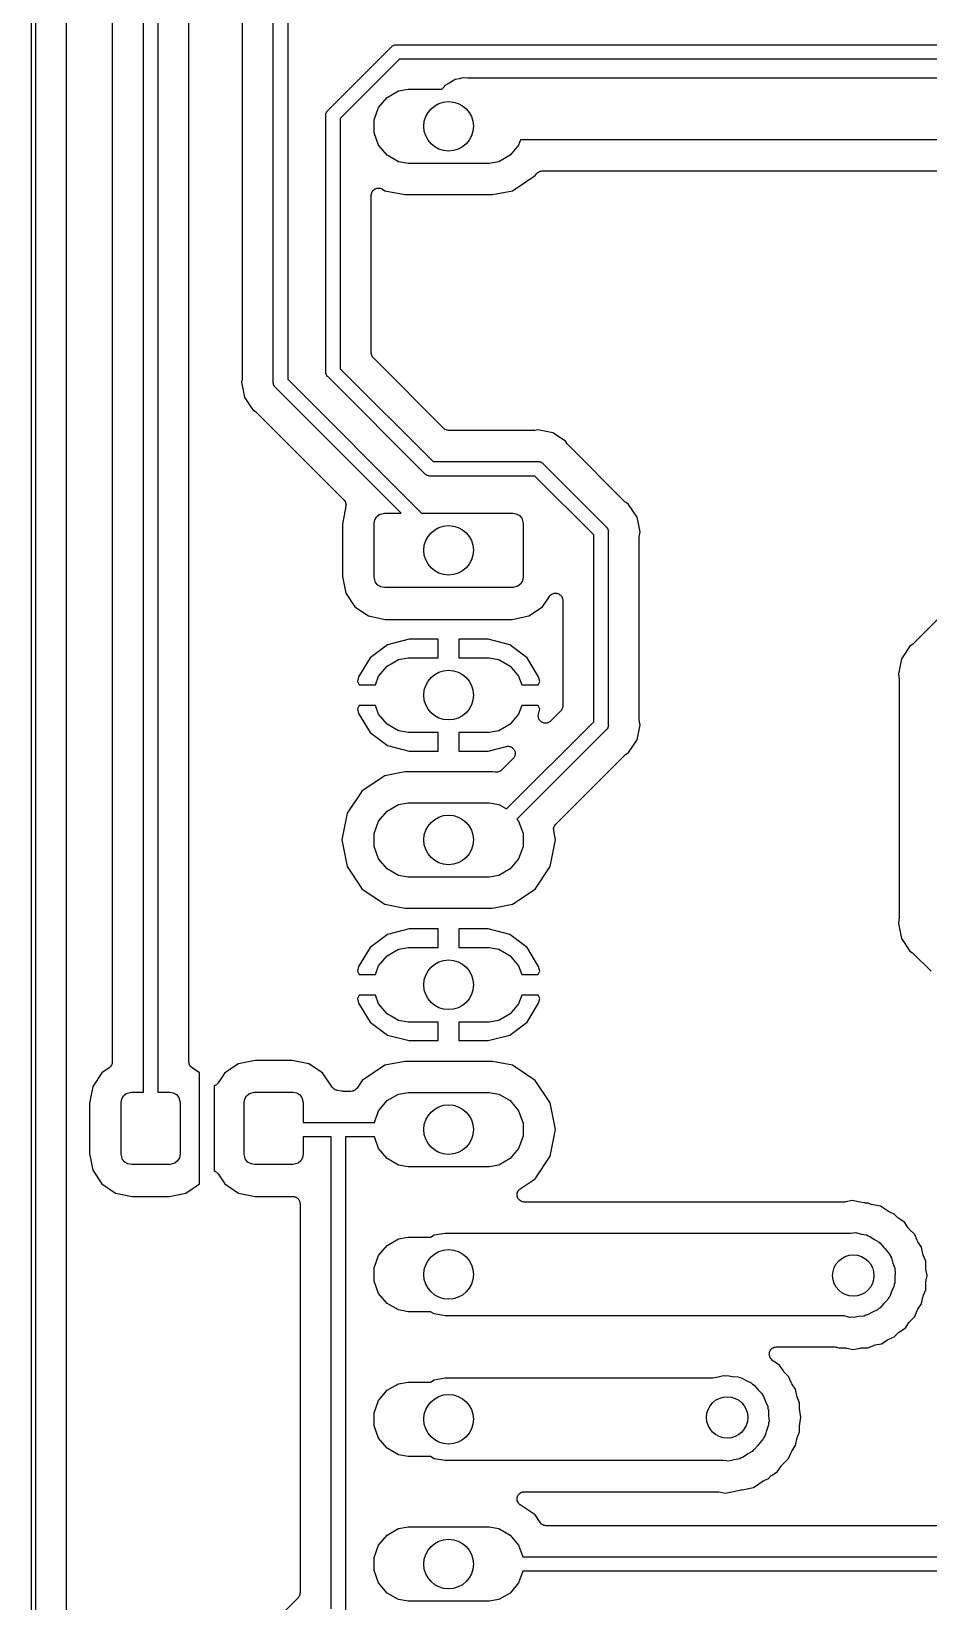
# Model space of a CAD drawing. Extents: x 81 to 161, y -172 to -32.
# Drawn here: x 81.48 to 103.17, y -138.56 to -100.62 of the extents above; entities that cross this region are included whole.
import ezdxf

# ---------------------------------------------------------------- set-up
doc = ezdxf.new("R2010")
doc.units = 0
doc.header["$MEASUREMENT"] = 0
doc.layers.add('BLACK', color=7, linetype='CONTINUOUS')

msp = doc.modelspace()

# ---------------------------------------------------------------- linework, layer by layer
at = {"layer": 'BLACK', "linetype": 'CONTINUOUS'}
for p, q in [((81.484, -170.813), (81.484, -33.2762)), ((81.584, -33.2947), (81.584, -170.794)), ((82.334, -170.411), (82.334, -33.6779)), ((84.1895, -126.252), (84.1895, -93.204)), ((84.5395, -93.204), (84.5395, -126.252)), ((83.4395, -94.0203), (83.4395, -125.521)), ((85.2895, -125.521), (85.2895, -93.8506)), ((86.578, -97.0259), (86.578, -108.985)), ((87.328, -109.085), (87.328, -96.9252)), ((87.678, -96.9901), (87.678, -109.021)), ((90.2687, -100.943), (90.2911, -100.937)), ((90.2911, -100.937), (90.3142, -100.939)), ((90.3142, -100.939), (111.166, -100.939)), ((88.6547, -102.518), (90.1775, -100.996)), ((90.3791, -101.289), (88.948, -102.72)), ((90.1775, -100.996), (90.1924, -100.978)), ((90.1924, -100.978), (90.2125, -100.966)), ((90.2125, -100.966), (90.2315, -100.953)), ((90.2315, -100.953), (90.239, -100.951)), ((90.239, -100.951), (90.2458, -100.947)), ((90.2458, -100.947), (90.2687, -100.943)), ((111.23, -101.289), (90.3791, -101.289)), ((90.0796, -102.21), (90.3544, -102.052)), ((90.3544, -102.052), (90.5883, -102.01)), ((90.5883, -102.01), (91.4063, -102.01)), ((91.4063, -102.01), (91.4348, -101.982)), ((91.4348, -101.982), (91.4988, -101.906)), ((91.4988, -101.906), (91.5849, -101.856)), ((91.5849, -101.856), (91.6664, -101.799)), ((91.6664, -101.799), (91.6988, -101.79)), ((91.6988, -101.79), (91.7278, -101.773)), ((91.7278, -101.773), (91.8258, -101.756)), ((91.8258, -101.756), (91.9219, -101.73)), ((91.9219, -101.73), (92.021, -101.739)), ((92.021, -101.739), (106.023, -101.739)), ((89.767, -102.752), (89.8756, -102.453)), ((89.8756, -102.453), (90.0796, -102.21)), ((88.596, -102.632), (88.602, -102.61)), ((88.598, -102.655), (88.596, -102.632)), ((88.598, -108.831), (88.598, -102.655)), ((88.602, -102.61), (88.606, -102.587)), ((88.606, -102.587), (88.6099, -102.58)), ((88.6099, -102.58), (88.612, -102.572)), ((88.612, -102.572), (88.6253, -102.553)), ((88.6253, -102.553), (88.6369, -102.533)), ((88.6369, -102.533), (88.6547, -102.518)), ((88.948, -102.72), (88.948, -108.767)), ((89.767, -103.069), (89.767, -102.752)), ((89.8756, -103.367), (89.767, -103.069)), ((90.0796, -103.61), (89.8756, -103.367)), ((93.2584, -103.367), (93.0544, -103.61)), ((93.3051, -103.239), (93.2584, -103.367)), ((104.707, -103.239), (93.3051, -103.239)), ((90.3544, -103.769), (90.0796, -103.61)), ((90.5883, -103.81), (90.3544, -103.769)), ((92.5457, -103.81), (90.5883, -103.81)), ((92.7796, -103.769), (92.5457, -103.81)), ((93.0544, -103.61), (92.7796, -103.769)), ((93.1108, -104.465), (93.6566, -104.1)), ((93.6566, -104.1), (93.6787, -104.067)), ((93.6787, -104.067), (93.6958, -104.049)), ((93.6958, -104.049), (93.7117, -104.03)), ((93.7117, -104.03), (93.7167, -104.027)), ((93.7167, -104.027), (93.7207, -104.023)), ((93.7207, -104.023), (93.7429, -104.012)), ((93.7429, -104.012), (93.7643, -104)), ((93.7643, -104), (93.77, -103.999)), ((93.77, -103.999), (93.7752, -103.996)), ((93.7752, -103.996), (93.7998, -103.993)), ((93.7998, -103.993), (93.8242, -103.989)), ((93.8242, -103.989), (104.203, -103.989)), ((89.698, -104.575), (89.699, -104.569)), ((89.698, -108.383), (89.698, -104.575)), ((89.6984, -104.563), (89.7043, -104.539)), ((89.699, -104.569), (89.6984, -104.563)), ((89.7043, -104.539), (89.7086, -104.515)), ((89.7086, -104.515), (89.7114, -104.51)), ((89.7114, -104.51), (89.7128, -104.504)), ((89.7128, -104.504), (89.7266, -104.484)), ((89.7266, -104.484), (89.7389, -104.462)), ((89.7389, -104.462), (89.7434, -104.458)), ((89.7434, -104.458), (89.7466, -104.454)), ((89.7466, -104.454), (89.7665, -104.439)), ((89.7665, -104.439), (89.7855, -104.423)), ((89.7855, -104.423), (89.7909, -104.421)), ((89.7909, -104.421), (89.7956, -104.418)), ((89.7956, -104.418), (89.8194, -104.411)), ((89.8194, -104.411), (89.8426, -104.402)), ((89.8426, -104.402), (89.8484, -104.402)), ((89.8484, -104.402), (89.8539, -104.401)), ((89.8539, -104.401), (89.8786, -104.402)), ((89.8786, -104.402), (89.9034, -104.402)), ((89.9034, -104.402), (89.9088, -104.404)), ((89.9088, -104.404), (89.9146, -104.405)), ((89.9146, -104.405), (89.9373, -104.415)), ((89.9373, -104.415), (89.9605, -104.423)), ((89.9605, -104.423), (89.9649, -104.427)), ((89.9649, -104.427), (89.9702, -104.429)), ((89.9702, -104.429), (90.0232, -104.465)), ((90.0232, -104.465), (90.5045, -104.56)), ((90.5045, -104.56), (92.6295, -104.56)), ((92.6295, -104.56), (93.1108, -104.465)), ((89.6993, -108.391), (89.698, -108.383)), ((89.6987, -108.399), (89.6993, -108.391)), ((89.7046, -108.421), (89.6987, -108.399)), ((89.7086, -108.443), (89.7046, -108.421)), ((89.7124, -108.45), (89.7086, -108.443)), ((89.7144, -108.457), (89.7124, -108.45)), ((89.7275, -108.476), (89.7144, -108.457)), ((89.7389, -108.496), (89.7275, -108.476)), ((89.7448, -108.501), (89.7389, -108.496)), ((89.7493, -108.507), (89.7448, -108.501)), ((91.4544, -110.212), (89.7493, -108.507)), ((88.596, -108.854), (88.598, -108.831)), ((88.602, -108.877), (88.596, -108.854)), ((88.606, -108.9), (88.602, -108.877)), ((88.6099, -108.907), (88.606, -108.9)), ((88.612, -108.914), (88.6099, -108.907)), ((88.948, -108.767), (91.195, -111.013)), ((86.5746, -109.019), (86.5599, -109.093)), ((86.5599, -109.093), (86.6317, -109.454)), ((86.575, -109.002), (86.5746, -109.019)), ((86.578, -108.985), (86.575, -109.002)), ((87.326, -109.108), (87.328, -109.085)), ((87.332, -109.131), (87.326, -109.108)), ((87.336, -109.154), (87.332, -109.131)), ((87.3399, -109.161), (87.336, -109.154)), ((87.342, -109.168), (87.3399, -109.161)), ((87.3553, -109.187), (87.342, -109.168)), ((87.3669, -109.207), (87.3553, -109.187)), ((87.3847, -109.222), (87.3669, -109.207)), ((90.4195, -112.257), (87.3847, -109.222)), ((87.678, -109.021), (90.9145, -112.257)), ((88.6253, -108.933), (88.612, -108.914)), ((88.6369, -108.953), (88.6253, -108.933)), ((88.6547, -108.968), (88.6369, -108.953)), ((90.9934, -111.307), (88.6547, -108.968)), ((86.6317, -109.454), (86.6442, -109.473)), ((86.6442, -109.473), (86.6442, -109.473)), ((86.6442, -109.473), (86.8361, -109.76)), ((86.8361, -109.76), (86.899, -109.802)), ((86.899, -109.802), (86.9114, -109.814)), ((86.9114, -109.814), (86.9255, -109.824)), ((86.9255, -109.824), (89.0368, -111.935)), ((91.4607, -110.217), (91.4544, -110.212)), ((91.4656, -110.223), (91.4607, -110.217)), ((91.4855, -110.234), (91.4656, -110.223)), ((91.5042, -110.247), (91.4855, -110.234)), ((91.5116, -110.249), (91.5042, -110.247)), ((91.5183, -110.253), (91.5116, -110.249)), ((91.5408, -110.257), (91.5183, -110.253)), ((91.5629, -110.263), (91.5408, -110.257)), ((91.5706, -110.262), (91.5629, -110.263)), ((91.5781, -110.263), (91.5706, -110.262)), ((93.6177, -110.263), (91.5781, -110.263)), ((93.6346, -110.261), (93.6177, -110.263)), ((93.6518, -110.26), (93.6346, -110.261)), ((93.726, -110.245), (93.6518, -110.26)), ((93.8002, -110.26), (93.726, -110.245)), ((94.0869, -110.317), (93.8002, -110.26)), ((94.3929, -110.522), (94.0869, -110.317)), ((94.4349, -110.585), (94.3929, -110.522)), ((94.4468, -110.597), (94.4349, -110.585)), ((94.4567, -110.611), (94.4468, -110.597)), ((95.8275, -111.982), (94.4567, -110.611)), ((107.509, -110.702), (102.801, -115.411)), ((91.195, -111.013), (93.7184, -111.013)), ((93.7184, -111.013), (93.7415, -111.011)), ((93.7415, -111.011), (93.7639, -111.017)), ((93.7639, -111.017), (93.7868, -111.022)), ((93.7868, -111.022), (93.7935, -111.025)), ((93.7935, -111.025), (93.8011, -111.027)), ((93.8011, -111.027), (93.8201, -111.041)), ((93.8201, -111.041), (93.8402, -111.052)), ((93.8402, -111.052), (93.8551, -111.07)), ((93.8551, -111.07), (95.3683, -112.583)), ((91.0083, -111.325), (90.9934, -111.307)), ((91.0284, -111.336), (91.0083, -111.325)), ((91.0474, -111.35), (91.0284, -111.336)), ((91.055, -111.352), (91.0474, -111.35)), ((91.0617, -111.355), (91.055, -111.352)), ((91.0846, -111.36), (91.0617, -111.355)), ((91.107, -111.366), (91.0846, -111.36)), ((91.1301, -111.364), (91.107, -111.366)), ((93.6535, -111.364), (91.1301, -111.364)), ((95.075, -112.785), (93.6535, -111.364)), ((89.0368, -111.935), (89.051, -111.955)), ((89.0847, -112.093), (88.9989, -112.524)), ((89.051, -111.955), (89.0665, -111.975)), ((89.0665, -111.975), (89.0683, -111.98)), ((89.0683, -111.98), (89.0717, -111.985)), ((89.0717, -111.985), (89.0781, -112.009)), ((89.0781, -112.009), (89.086, -112.032)), ((89.0852, -112.068), (89.0847, -112.093)), ((89.0874, -112.043), (89.0852, -112.068)), ((89.086, -112.032), (89.0859, -112.038)), ((89.0859, -112.038), (89.0874, -112.043)), ((89.8255, -112.346), (89.892, -112.29)), ((89.892, -112.29), (90.017, -112.257)), ((90.017, -112.257), (90.4195, -112.257)), ((90.9145, -112.257), (93.117, -112.257)), ((93.117, -112.257), (93.2025, -112.272)), ((93.2025, -112.272), (93.2777, -112.315)), ((93.2777, -112.315), (93.3335, -112.382)), ((95.8416, -111.992), (95.8275, -111.982)), ((95.854, -112.004), (95.8416, -111.992)), ((95.9169, -112.046), (95.854, -112.004)), ((96.1213, -112.352), (95.9169, -112.046)), ((88.9989, -112.524), (88.9989, -113.79)), ((89.767, -112.507), (89.7821, -112.421)), ((89.767, -113.807), (89.767, -112.507)), ((89.7821, -112.421), (89.8255, -112.346)), ((93.3335, -112.382), (93.367, -112.507)), ((93.367, -112.507), (93.367, -113.807)), ((95.3683, -112.583), (95.3861, -112.598)), ((95.3861, -112.598), (95.3977, -112.618)), ((95.3977, -112.618), (95.411, -112.637)), ((95.411, -112.637), (95.4131, -112.645)), ((95.4131, -112.645), (95.417, -112.652)), ((95.417, -112.652), (95.421, -112.675)), ((95.421, -112.675), (95.427, -112.697)), ((95.427, -112.697), (95.425, -112.72)), ((96.1524, -112.508), (96.1213, -112.352)), ((96.1931, -112.712), (96.1524, -112.508)), ((95.075, -117.302), (95.075, -112.785)), ((95.425, -112.72), (95.425, -117.366)), ((96.175, -112.821), (96.178, -112.804)), ((96.175, -117.266), (96.175, -112.821)), ((96.178, -112.804), (96.1784, -112.787)), ((96.1784, -112.787), (96.1931, -112.712)), ((88.9989, -113.79), (89.0795, -114.195)), ((89.8005, -113.932), (89.767, -113.807)), ((93.367, -113.807), (93.3519, -113.893)), ((89.0795, -114.195), (89.2995, -114.524)), ((89.8563, -113.999), (89.8005, -113.932)), ((89.9315, -114.042), (89.8563, -113.999)), ((90.017, -114.057), (89.9315, -114.042)), ((93.117, -114.057), (90.017, -114.057)), ((93.242, -114.024), (93.117, -114.057)), ((93.3085, -113.968), (93.242, -114.024)), ((93.3519, -113.893), (93.3085, -113.968)), ((94.0551, -114.222), (94.0625, -114.216)), ((94.0625, -114.216), (94.0822, -114.209)), ((94.0822, -114.209), (94.101, -114.199)), ((94.101, -114.199), (94.1106, -114.198)), ((94.1106, -114.198), (94.1196, -114.195)), ((94.1196, -114.195), (94.1406, -114.195)), ((94.1406, -114.195), (94.1614, -114.193)), ((94.1614, -114.193), (94.1708, -114.195)), ((94.1708, -114.195), (94.1804, -114.195)), ((94.1804, -114.195), (94.2001, -114.202)), ((94.2001, -114.202), (94.2205, -114.207)), ((94.2205, -114.207), (94.2285, -114.212)), ((94.2285, -114.212), (94.2375, -114.216)), ((94.2375, -114.216), (94.2536, -114.229)), ((89.2995, -114.524), (89.6287, -114.744)), ((93.5053, -114.744), (93.8345, -114.524)), ((93.8345, -114.524), (94.0045, -114.27)), ((94.0045, -114.27), (94.0111, -114.263)), ((94.0111, -114.263), (94.0159, -114.255)), ((94.0159, -114.255), (94.032, -114.241)), ((94.032, -114.241), (94.0465, -114.226)), ((94.0465, -114.226), (94.0551, -114.222)), ((94.2536, -114.229), (94.271, -114.241)), ((94.271, -114.241), (94.2767, -114.249)), ((94.2767, -114.249), (94.2841, -114.255)), ((94.2841, -114.255), (94.2946, -114.273)), ((94.2946, -114.273), (94.307, -114.29)), ((94.307, -114.29), (94.3096, -114.299)), ((94.3096, -114.299), (94.3144, -114.307)), ((94.3144, -114.307), (94.3181, -114.328)), ((94.3181, -114.328), (94.324, -114.348)), ((94.324, -114.348), (94.3233, -114.358)), ((94.3233, -114.358), (94.325, -114.367)), ((94.325, -114.367), (94.325, -116.918)), ((89.6287, -114.744), (90.0342, -114.825)), ((90.0342, -114.825), (93.0998, -114.825)), ((93.0998, -114.825), (93.5053, -114.744)), ((90.6136, -115.307), (90.0904, -115.438)), ((91.317, -115.307), (90.6136, -115.307)), ((91.317, -115.757), (91.317, -115.307)), ((91.817, -115.307), (91.817, -115.757)), ((92.5204, -115.307), (91.817, -115.307)), ((93.0436, -115.438), (92.5204, -115.307)), ((90.0904, -115.438), (89.6678, -115.752)), ((93.4662, -115.752), (93.0436, -115.438)), ((102.541, -115.729), (102.507, -115.781)), ((102.711, -115.475), (102.541, -115.729)), ((102.541, -115.729), (102.541, -115.729)), ((102.774, -115.433), (102.711, -115.475)), ((102.786, -115.421), (102.774, -115.433)), ((102.801, -115.411), (102.786, -115.421)), ((89.6678, -115.752), (89.3919, -116.212)), ((89.8756, -116.2), (90.0796, -115.957)), ((90.0796, -115.957), (90.3544, -115.798)), ((90.3544, -115.798), (90.5883, -115.757)), ((90.5883, -115.757), (91.317, -115.757)), ((91.817, -115.757), (92.5457, -115.757)), ((92.5457, -115.757), (92.7796, -115.798)), ((92.7796, -115.798), (93.0544, -115.957)), ((93.0544, -115.957), (93.2584, -116.2)), ((93.7421, -116.212), (93.4662, -115.752)), ((102.507, -115.781), (102.435, -116.141)), ((89.3919, -116.212), (89.3614, -116.324)), ((89.3614, -116.324), (89.4055, -116.407)), ((89.4055, -116.407), (89.8002, -116.407)), ((89.8002, -116.407), (89.8756, -116.2)), ((93.2584, -116.2), (93.3338, -116.407)), ((93.3338, -116.407), (93.7285, -116.407)), ((93.7285, -116.407), (93.7726, -116.324)), ((93.7726, -116.324), (93.7421, -116.212)), ((102.435, -116.141), (102.45, -116.216)), ((102.45, -116.216), (102.45, -116.233)), ((102.45, -116.233), (102.453, -116.25)), ((102.453, -116.25), (102.453, -122.066)), ((89.4055, -116.907), (89.3614, -116.99)), ((89.3614, -116.99), (89.3919, -117.102)), ((89.3919, -117.102), (89.6678, -117.562)), ((89.8002, -116.907), (89.4055, -116.907)), ((89.8756, -117.114), (89.8002, -116.907)), ((90.0796, -117.357), (89.8756, -117.114)), ((93.2584, -117.114), (93.0544, -117.357)), ((93.3338, -116.907), (93.2584, -117.114)), ((93.7285, -116.907), (93.3338, -116.907)), ((93.7726, -116.99), (93.7285, -116.907)), ((93.7331, -117.146), (93.7372, -117.131)), ((93.7344, -117.161), (93.7331, -117.146)), ((93.7331, -117.175), (93.7344, -117.161)), ((93.737, -117.191), (93.7331, -117.175)), ((93.7384, -117.206), (93.737, -117.191)), ((93.7372, -117.131), (93.7386, -117.115)), ((93.7447, -117.22), (93.7384, -117.206)), ((93.7386, -117.115), (93.7726, -116.99)), ((93.7485, -117.234), (93.7447, -117.22)), ((93.7575, -117.247), (93.7485, -117.234)), ((93.7641, -117.261), (93.7575, -117.247)), ((94.2737, -117.042), (94.0312, -117.285)), ((94.2782, -117.036), (94.2737, -117.042)), ((94.2841, -117.031), (94.2782, -117.036)), ((94.2955, -117.011), (94.2841, -117.031)), ((94.3086, -116.992), (94.2955, -117.011)), ((94.3106, -116.985), (94.3086, -116.992)), ((94.3144, -116.978), (94.3106, -116.985)), ((94.3184, -116.956), (94.3144, -116.978)), ((94.3243, -116.934), (94.3184, -116.956)), ((94.325, -116.918), (94.3237, -116.926)), ((94.3237, -116.926), (94.3243, -116.934)), ((89.6678, -117.562), (90.0904, -117.876)), ((90.3544, -117.516), (90.0796, -117.357)), ((90.5883, -117.557), (90.3544, -117.516)), ((91.317, -117.557), (90.5883, -117.557)), ((91.317, -118.007), (91.317, -117.557)), ((92.5457, -117.557), (91.817, -117.557)), ((91.817, -117.557), (91.817, -118.007)), ((92.7796, -117.516), (92.5457, -117.557)), ((93.0544, -117.357), (92.7796, -117.516)), ((92.9689, -119.408), (95.075, -117.302)), ((95.3683, -117.503), (93.2187, -119.653)), ((93.7747, -117.272), (93.7641, -117.261)), ((93.7832, -117.284), (93.7747, -117.272)), ((93.796, -117.293), (93.7832, -117.284)), ((93.8071, -117.304), (93.796, -117.293)), ((93.8206, -117.311), (93.8071, -117.304)), ((93.8328, -117.319), (93.8206, -117.311)), ((93.8479, -117.323), (93.8328, -117.319)), ((93.8622, -117.33), (93.8479, -117.323)), ((93.877, -117.331), (93.8622, -117.33)), ((93.8914, -117.335), (93.877, -117.331)), ((93.9071, -117.334), (93.8914, -117.335)), ((93.9227, -117.335), (93.9071, -117.334)), ((93.9371, -117.331), (93.9227, -117.335)), ((93.952, -117.33), (93.9371, -117.331)), ((93.9663, -117.324), (93.952, -117.33)), ((93.9814, -117.32), (93.9663, -117.324)), ((93.9936, -117.311), (93.9814, -117.32)), ((94.0072, -117.305), (93.9936, -117.311)), ((94.0183, -117.294), (94.0072, -117.305)), ((94.0312, -117.285), (94.0183, -117.294)), ((95.3861, -117.488), (95.3683, -117.503)), ((95.3977, -117.468), (95.3861, -117.488)), ((95.411, -117.449), (95.3977, -117.468)), ((95.4131, -117.442), (95.411, -117.449)), ((95.417, -117.435), (95.4131, -117.442)), ((95.421, -117.412), (95.417, -117.435)), ((95.427, -117.389), (95.421, -117.412)), ((95.425, -117.366), (95.427, -117.389)), ((96.1213, -117.735), (96.1931, -117.374)), ((96.178, -117.283), (96.175, -117.266)), ((96.1784, -117.3), (96.178, -117.283)), ((96.1931, -117.374), (96.1784, -117.3)), ((90.0904, -117.876), (90.6136, -118.007)), ((90.6136, -118.007), (91.317, -118.007)), ((91.817, -118.007), (92.5204, -118.007)), ((92.5204, -118.007), (92.959, -117.897)), ((92.959, -117.897), (92.9728, -117.896)), ((92.9728, -117.896), (92.9862, -117.893)), ((92.9862, -117.893), (93.0029, -117.894)), ((93.0029, -117.894), (93.0196, -117.893)), ((93.0196, -117.893), (93.0329, -117.897)), ((93.0329, -117.897), (93.0468, -117.898)), ((93.0468, -117.898), (93.0619, -117.905)), ((93.0619, -117.905), (93.078, -117.91)), ((93.078, -117.91), (93.0893, -117.918)), ((93.0893, -117.918), (93.1019, -117.924)), ((93.1019, -117.924), (93.1137, -117.935)), ((93.1137, -117.935), (93.1272, -117.945)), ((93.1272, -117.945), (93.135, -117.957)), ((93.135, -117.957), (93.1448, -117.967)), ((93.1448, -117.967), (93.1519, -117.982)), ((93.1519, -117.982), (93.1613, -117.996)), ((93.1613, -117.996), (93.1647, -118.009)), ((93.1647, -118.009), (93.1705, -118.022)), ((95.9169, -118.041), (96.1213, -117.735)), ((93.1252, -118.191), (92.8452, -118.471)), ((93.1332, -118.179), (93.1252, -118.191)), ((93.1432, -118.17), (93.1332, -118.179)), ((93.1505, -118.155), (93.1432, -118.17)), ((93.1601, -118.141), (93.1505, -118.155)), ((93.1637, -118.127), (93.1601, -118.141)), ((93.1698, -118.115), (93.1637, -118.127)), ((93.1715, -118.098), (93.1698, -118.115)), ((93.1705, -118.022), (93.172, -118.038)), ((93.1758, -118.082), (93.1715, -118.098)), ((93.172, -118.038), (93.176, -118.054)), ((93.176, -118.054), (93.1746, -118.068)), ((93.1746, -118.068), (93.1758, -118.082)), ((94.1534, -119.779), (95.8275, -118.105)), ((95.8275, -118.105), (95.8416, -118.095)), ((95.8416, -118.095), (95.854, -118.083)), ((95.854, -118.083), (95.9169, -118.041)), ((90.0232, -118.603), (89.4774, -118.967)), ((90.5045, -118.507), (90.0232, -118.603)), ((92.6295, -118.507), (90.5045, -118.507)), ((92.6874, -118.519), (92.6295, -118.507)), ((92.7121, -118.519), (92.6874, -118.519)), ((92.7367, -118.521), (92.7121, -118.519)), ((92.7423, -118.52), (92.7367, -118.521)), ((92.7481, -118.52), (92.7423, -118.52)), ((92.7715, -118.512), (92.7481, -118.52)), ((92.7955, -118.505), (92.7715, -118.512)), ((92.8002, -118.502), (92.7955, -118.505)), ((92.8057, -118.5), (92.8002, -118.502)), ((92.825, -118.485), (92.8057, -118.5)), ((92.8452, -118.471), (92.825, -118.485)), ((89.4774, -118.967), (89.1127, -119.513)), ((89.1127, -119.513), (88.9847, -120.157)), ((89.8756, -119.7), (90.0796, -119.457)), ((90.0796, -119.457), (90.3544, -119.298)), ((90.3544, -119.298), (90.5883, -119.257)), ((90.5883, -119.257), (92.5457, -119.257)), ((92.5457, -119.257), (92.7796, -119.298)), ((92.7796, -119.298), (92.9689, -119.408)), ((89.767, -119.998), (89.8756, -119.7)), ((93.2187, -119.653), (93.2584, -119.7)), ((93.2584, -119.7), (93.367, -119.998)), ((94.1028, -119.887), (94.1043, -119.882)), ((94.105, -119.912), (94.1028, -119.887)), ((94.1042, -119.876), (94.1121, -119.852)), ((94.1043, -119.882), (94.1042, -119.876)), ((94.1055, -119.937), (94.105, -119.912)), ((94.1121, -119.852), (94.1185, -119.829)), ((94.1185, -119.829), (94.1218, -119.824)), ((94.1218, -119.824), (94.1237, -119.818)), ((94.1237, -119.818), (94.1392, -119.799)), ((94.1392, -119.799), (94.1534, -119.779)), ((88.9847, -120.157), (89.1127, -120.801)), ((89.767, -120.316), (89.767, -119.998)), ((93.367, -119.998), (93.367, -120.316)), ((94.0213, -120.801), (94.1493, -120.157)), ((94.1493, -120.157), (94.1055, -119.937)), ((89.8756, -120.614), (89.767, -120.316)), ((90.0796, -120.857), (89.8756, -120.614)), ((93.2584, -120.614), (93.0544, -120.857)), ((93.367, -120.316), (93.2584, -120.614)), ((89.1127, -120.801), (89.4774, -121.347)), ((90.3544, -121.016), (90.0796, -120.857)), ((90.5883, -121.057), (90.3544, -121.016)), ((92.7796, -121.016), (92.5457, -121.057)), ((93.0544, -120.857), (92.7796, -121.016)), ((93.6566, -121.347), (94.0213, -120.801)), ((89.4774, -121.347), (90.0232, -121.711)), ((92.5457, -121.057), (90.5883, -121.057)), ((93.1108, -121.711), (93.6566, -121.347)), ((90.0232, -121.711), (90.5045, -121.807)), ((90.5045, -121.807), (92.6295, -121.807)), ((92.6295, -121.807), (93.1108, -121.711)), ((102.45, -122.1), (102.435, -122.174)), ((102.435, -122.174), (102.507, -122.535)), ((102.453, -122.066), (102.45, -122.083)), ((102.45, -122.083), (102.45, -122.1)), ((90.0904, -122.438), (89.6678, -122.752)), ((90.6136, -122.307), (90.0904, -122.438)), ((91.317, -122.307), (90.6136, -122.307)), ((91.317, -122.757), (91.317, -122.307)), ((91.817, -122.307), (91.817, -122.757)), ((92.5204, -122.307), (91.817, -122.307)), ((93.0436, -122.438), (92.5204, -122.307)), ((93.4662, -122.752), (93.0436, -122.438)), ((102.507, -122.535), (102.711, -122.841)), ((89.6678, -122.752), (89.3919, -123.212)), ((90.0796, -122.957), (90.3544, -122.798)), ((90.3544, -122.798), (90.5883, -122.757)), ((90.5883, -122.757), (91.317, -122.757)), ((91.817, -122.757), (92.5457, -122.757)), ((92.5457, -122.757), (92.7796, -122.798)), ((92.7796, -122.798), (93.0544, -122.957)), ((93.7421, -123.212), (93.4662, -122.752)), ((102.711, -122.841), (102.774, -122.883)), ((102.774, -122.883), (102.786, -122.895)), ((102.786, -122.895), (102.801, -122.905)), ((102.801, -122.905), (103.224, -123.328)), ((89.3919, -123.212), (89.3614, -123.324)), ((89.3614, -123.324), (89.4055, -123.407)), ((89.8002, -123.407), (89.8756, -123.2)), ((89.8756, -123.2), (90.0796, -122.957)), ((93.0544, -122.957), (93.2584, -123.2)), ((93.2584, -123.2), (93.3338, -123.407)), ((93.7285, -123.407), (93.7726, -123.324)), ((93.7726, -123.324), (93.7421, -123.212)), ((89.4055, -123.407), (89.8002, -123.407)), ((93.3338, -123.407), (93.7285, -123.407)), ((89.4055, -123.907), (89.3614, -123.99)), ((89.3614, -123.99), (89.3919, -124.102)), ((89.8002, -123.907), (89.4055, -123.907)), ((89.8756, -124.114), (89.8002, -123.907)), ((93.3338, -123.907), (93.2584, -124.114)), ((93.7285, -123.907), (93.3338, -123.907)), ((93.7726, -123.99), (93.7285, -123.907)), ((93.7421, -124.102), (93.7726, -123.99)), ((89.3919, -124.102), (89.6678, -124.562)), ((90.0796, -124.357), (89.8756, -124.114)), ((90.3544, -124.516), (90.0796, -124.357)), ((93.0544, -124.357), (92.7796, -124.516)), ((93.2584, -124.114), (93.0544, -124.357)), ((93.4662, -124.562), (93.7421, -124.102)), ((89.6678, -124.562), (90.0904, -124.876)), ((90.5883, -124.557), (90.3544, -124.516)), ((91.317, -124.557), (90.5883, -124.557)), ((91.317, -125.007), (91.317, -124.557)), ((92.5457, -124.557), (91.817, -124.557)), ((91.817, -124.557), (91.817, -125.007)), ((92.7796, -124.516), (92.5457, -124.557)), ((93.0436, -124.876), (93.4662, -124.562)), ((90.0904, -124.876), (90.6136, -125.007)), ((90.6136, -125.007), (91.317, -125.007)), ((91.817, -125.007), (92.5204, -125.007)), ((92.5204, -125.007), (93.0436, -124.876)), ((83.4166, -125.602), (83.4056, -125.624)), ((83.4289, -125.58), (83.4166, -125.602)), ((83.4299, -125.575), (83.4289, -125.58)), ((83.4325, -125.57), (83.4299, -125.575)), ((83.4352, -125.545), (83.4325, -125.57)), ((83.4395, -125.521), (83.4352, -125.545)), ((85.2938, -125.545), (85.2895, -125.521)), ((85.2965, -125.57), (85.2938, -125.545)), ((85.299, -125.575), (85.2965, -125.57)), ((85.3001, -125.58), (85.299, -125.575)), ((85.3124, -125.602), (85.3001, -125.58)), ((85.3234, -125.624), (85.3124, -125.602)), ((86.4887, -125.565), (86.1595, -125.785)), ((86.8942, -125.484), (86.4887, -125.565)), ((87.7848, -125.484), (86.8942, -125.484)), ((88.1903, -125.565), (87.7848, -125.484)), ((88.5195, -125.785), (88.1903, -125.565)), ((90.0232, -125.603), (89.4774, -125.967)), ((90.5045, -125.507), (90.0232, -125.603)), ((92.6295, -125.507), (90.5045, -125.507)), ((93.1108, -125.603), (92.6295, -125.507)), ((93.6566, -125.967), (93.1108, -125.603)), ((83.1845, -125.785), (82.9645, -126.114)), ((83.3617, -125.666), (83.1845, -125.785)), ((83.3796, -125.649), (83.3617, -125.666)), ((83.3986, -125.633), (83.3796, -125.649)), ((83.4014, -125.628), (83.3986, -125.633)), ((83.4056, -125.624), (83.4014, -125.628)), ((85.3276, -125.628), (85.3234, -125.624)), ((85.3304, -125.633), (85.3276, -125.628)), ((85.3494, -125.649), (85.3304, -125.633)), ((85.3673, -125.666), (85.3494, -125.649)), ((85.5445, -125.785), (85.3673, -125.666)), ((85.55, -125.793), (85.5445, -125.785)), ((85.55, -128.461), (85.55, -125.793)), ((86.1595, -125.785), (85.9975, -126.027)), ((88.7524, -126.133), (88.5195, -125.785)), ((89.4774, -125.967), (89.3526, -126.154)), ((94.0213, -126.513), (93.6566, -125.967)), ((82.9645, -126.114), (82.8839, -126.519)), ((83.6671, -126.416), (83.7105, -126.341)), ((83.7105, -126.341), (83.777, -126.285)), ((83.777, -126.285), (83.902, -126.252)), ((83.902, -126.252), (84.1895, -126.252)), ((84.5395, -126.252), (84.827, -126.252)), ((84.827, -126.252), (84.9125, -126.267)), ((84.9125, -126.267), (84.9877, -126.31)), ((84.9877, -126.31), (85.0435, -126.377)), ((85.901, -126.098), (85.9, -126.098)), ((85.9, -126.098), (85.9, -128.156)), ((85.9113, -126.093), (85.901, -126.098)), ((85.9225, -126.09), (85.9113, -126.093)), ((85.9384, -126.079), (85.9225, -126.09)), ((85.9555, -126.071), (85.9384, -126.079)), ((85.9634, -126.063), (85.9555, -126.071)), ((85.973, -126.056), (85.9634, -126.063)), ((85.9843, -126.041), (85.973, -126.056)), ((85.9975, -126.027), (85.9843, -126.041)), ((86.6421, -126.416), (86.6855, -126.341)), ((86.6855, -126.341), (86.752, -126.285)), ((86.752, -126.285), (86.877, -126.252)), ((86.877, -126.252), (87.802, -126.252)), ((87.802, -126.252), (87.8875, -126.267)), ((87.8875, -126.267), (87.9627, -126.31)), ((87.9627, -126.31), (88.0185, -126.377)), ((88.7604, -126.141), (88.7524, -126.133)), ((88.7664, -126.151), (88.7604, -126.141)), ((88.7812, -126.163), (88.7664, -126.151)), ((88.7944, -126.177), (88.7812, -126.163)), ((88.8048, -126.182), (88.7944, -126.177)), ((88.8138, -126.189), (88.8048, -126.182)), ((88.8318, -126.195), (88.8138, -126.189)), ((88.849, -126.204), (88.8318, -126.195)), ((88.8604, -126.205), (88.849, -126.204)), ((88.8636, -126.206), (88.8604, -126.205)), ((88.8659, -126.207), (88.8636, -126.206)), ((88.8666, -126.207), (88.8659, -126.207)), ((88.8713, -126.209), (88.8666, -126.207)), ((88.8743, -126.209), (88.8713, -126.209)), ((88.9742, -126.229), (88.8743, -126.209)), ((88.9914, -126.229), (88.9742, -126.229)), ((89.0083, -126.232), (88.9914, -126.229)), ((89.2071, -126.232), (89.0083, -126.232)), ((89.2315, -126.228), (89.2071, -126.232)), ((89.2561, -126.225), (89.2315, -126.228)), ((89.2612, -126.222), (89.2561, -126.225)), ((89.2669, -126.221), (89.2612, -126.222)), ((89.2884, -126.209), (89.2669, -126.221)), ((89.3106, -126.198), (89.2884, -126.209)), ((89.3146, -126.194), (89.3106, -126.198)), ((89.3196, -126.191), (89.3146, -126.194)), ((89.3355, -126.172), (89.3196, -126.191)), ((89.3526, -126.154), (89.3355, -126.172)), ((90.0796, -126.457), (90.3544, -126.298)), ((90.3544, -126.298), (90.5883, -126.257)), ((90.5883, -126.257), (92.5457, -126.257)), ((92.5457, -126.257), (92.7796, -126.298)), ((92.7796, -126.298), (93.0544, -126.457)), ((82.8839, -126.519), (82.8839, -127.735)), ((83.652, -126.502), (83.6671, -126.416)), ((83.652, -127.752), (83.652, -126.502)), ((85.0435, -126.377), (85.077, -126.502)), ((85.077, -126.502), (85.077, -127.752)), ((86.627, -126.502), (86.6421, -126.416)), ((86.627, -127.752), (86.627, -126.502)), ((88.0185, -126.377), (88.052, -126.502)), ((88.052, -126.502), (88.052, -126.982)), ((89.7729, -126.982), (89.8756, -126.7)), ((89.8756, -126.7), (90.0796, -126.457)), ((93.0544, -126.457), (93.2584, -126.7)), ((93.2584, -126.7), (93.367, -126.998)), ((94.1493, -127.157), (94.0213, -126.513)), ((88.052, -126.982), (89.7729, -126.982)), ((93.367, -126.998), (93.367, -127.316)), ((88.725, -127.332), (88.052, -127.332)), ((88.052, -127.332), (88.052, -127.752)), ((88.725, -138.739), (88.725, -127.332)), ((89.7729, -127.332), (89.075, -127.332)), ((89.075, -127.332), (89.075, -138.803)), ((89.8756, -127.614), (89.7729, -127.332)), ((93.367, -127.316), (93.2584, -127.614)), ((94.0213, -127.801), (94.1493, -127.157)), ((82.8839, -127.735), (82.9645, -128.14)), ((83.6855, -127.877), (83.652, -127.752)), ((83.7413, -127.944), (83.6855, -127.877)), ((85.0619, -127.838), (85.0185, -127.913)), ((85.077, -127.752), (85.0619, -127.838)), ((86.6605, -127.877), (86.627, -127.752)), ((86.7163, -127.944), (86.6605, -127.877)), ((88.0369, -127.838), (87.9935, -127.913)), ((88.052, -127.752), (88.0369, -127.838)), ((90.0796, -127.857), (89.8756, -127.614)), ((90.3544, -128.016), (90.0796, -127.857)), ((93.0544, -127.857), (92.7796, -128.016)), ((93.2584, -127.614), (93.0544, -127.857)), ((93.6566, -128.347), (94.0213, -127.801)), ((82.9645, -128.14), (83.1845, -128.469)), ((83.8165, -127.987), (83.7413, -127.944)), ((83.902, -128.002), (83.8165, -127.987)), ((84.827, -128.002), (83.902, -128.002)), ((84.952, -127.969), (84.827, -128.002)), ((85.0185, -127.913), (84.952, -127.969)), ((85.9, -128.156), (85.901, -128.156)), ((85.901, -128.156), (85.9113, -128.161)), ((85.9113, -128.161), (85.9225, -128.164)), ((85.9225, -128.164), (85.9384, -128.175)), ((85.9384, -128.175), (85.9555, -128.183)), ((85.9555, -128.183), (85.9634, -128.191)), ((85.9634, -128.191), (85.973, -128.198)), ((85.973, -128.198), (85.9843, -128.213)), ((85.9843, -128.213), (85.9975, -128.227)), ((85.9975, -128.227), (86.1595, -128.469)), ((86.7915, -127.987), (86.7163, -127.944)), ((86.877, -128.002), (86.7915, -127.987)), ((87.802, -128.002), (86.877, -128.002)), ((87.927, -127.969), (87.802, -128.002)), ((87.9935, -127.913), (87.927, -127.969)), ((90.5883, -128.057), (90.3544, -128.016)), ((92.5457, -128.057), (90.5883, -128.057)), ((92.7796, -128.016), (92.5457, -128.057)), ((83.1845, -128.469), (83.5137, -128.689)), ((85.2153, -128.689), (85.5445, -128.469)), ((85.5445, -128.469), (85.55, -128.461)), ((86.1595, -128.469), (86.4887, -128.689)), ((93.2432, -128.644), (93.2494, -128.637)), ((93.2494, -128.637), (93.2536, -128.629)), ((93.2536, -128.629), (93.2688, -128.614)), ((93.2688, -128.614), (93.2823, -128.598)), ((93.2823, -128.598), (93.2906, -128.593)), ((93.2906, -128.593), (93.2975, -128.586)), ((93.2975, -128.586), (93.6566, -128.347)), ((83.5137, -128.689), (83.9192, -128.77)), ((83.9192, -128.77), (84.8098, -128.77)), ((84.8098, -128.77), (85.2153, -128.689)), ((86.4887, -128.689), (86.8942, -128.77)), ((86.8942, -128.77), (87.8, -128.77)), ((87.8, -128.77), (87.8151, -128.773)), ((87.8151, -128.773), (87.8304, -128.773)), ((87.8304, -128.773), (87.8448, -128.778)), ((87.8448, -128.778), (87.8599, -128.781)), ((87.8599, -128.781), (87.8731, -128.788)), ((87.8731, -128.788), (87.8875, -128.794)), ((87.8875, -128.794), (87.8992, -128.803)), ((87.8992, -128.803), (87.9125, -128.811)), ((87.9125, -128.811), (87.9223, -128.823)), ((87.9223, -128.823), (87.9341, -128.833)), ((87.9341, -128.833), (87.9417, -128.846)), ((87.9417, -128.846), (87.9516, -128.858)), ((87.9516, -128.858), (87.9568, -128.872)), ((87.9568, -128.872), (87.9644, -128.885)), ((87.9644, -128.885), (87.9671, -128.9)), ((87.9671, -128.9), (87.9723, -128.915)), ((87.9723, -128.915), (87.9723, -128.93)), ((87.9723, -128.93), (87.975, -128.945)), ((87.975, -128.945), (87.975, -138.355)), ((93.2201, -128.743), (93.2224, -128.723)), ((93.2224, -128.753), (93.2201, -128.743)), ((93.2224, -128.702), (93.2257, -128.693)), ((93.2224, -128.723), (93.2224, -128.702)), ((93.2224, -128.762), (93.2224, -128.753)), ((93.2296, -128.782), (93.2224, -128.762)), ((93.2257, -128.693), (93.2267, -128.683)), ((93.2267, -128.683), (93.236, -128.664)), ((93.2346, -128.802), (93.2296, -128.782)), ((93.2399, -128.81), (93.2346, -128.802)), ((93.236, -128.664), (93.2432, -128.644)), ((93.2432, -128.82), (93.2399, -128.81)), ((93.2567, -128.836), (93.2432, -128.82)), ((93.2683, -128.853), (93.2567, -128.836)), ((93.2761, -128.859), (93.2683, -128.853)), ((93.2823, -128.866), (93.2761, -128.859)), ((93.3004, -128.877), (93.2823, -128.866)), ((93.3174, -128.889), (93.3004, -128.877)), ((93.3266, -128.892), (93.3174, -128.889)), ((93.3349, -128.896), (93.3266, -128.892)), ((93.3556, -128.9), (93.3349, -128.896)), ((93.3757, -128.906), (93.3556, -128.9)), ((93.3853, -128.905), (93.3757, -128.906)), ((93.3948, -128.907), (93.3853, -128.905)), ((101.13, -128.907), (93.3948, -128.907)), ((101.147, -128.904), (101.13, -128.907)), ((101.165, -128.904), (101.147, -128.904)), ((101.32, -128.873), (101.165, -128.904)), ((101.475, -128.904), (101.32, -128.873)), ((101.606, -128.93), (101.475, -128.904)), ((101.475, -128.904), (101.475, -128.904)), ((101.623, -128.93), (101.606, -128.93)), ((101.64, -128.933), (101.623, -128.93)), ((101.694, -128.933), (101.64, -128.933)), ((101.744, -128.954), (101.694, -128.933)), ((101.761, -128.957), (101.744, -128.954)), ((101.777, -128.964), (101.761, -128.957)), ((102.003, -129.009), (101.777, -128.964)), ((102.195, -129.137), (102.003, -129.009)), ((102.21, -129.144), (102.195, -129.137)), ((102.225, -129.153), (102.21, -129.144)), ((102.337, -129.199), (102.225, -129.153)), ((102.423, -129.286), (102.337, -129.199)), ((102.437, -129.295), (102.423, -129.286)), ((102.45, -129.307), (102.437, -129.295)), ((102.582, -129.395), (102.45, -129.307)), ((102.67, -129.527), (102.582, -129.395)), ((90.3544, -129.798), (90.5883, -129.757)), ((90.5883, -129.757), (91.1258, -129.757)), ((91.1258, -129.757), (91.2197, -129.703)), ((91.2197, -129.703), (91.4795, -129.657)), ((91.4795, -129.657), (101.276, -129.657)), ((101.276, -129.657), (101.408, -129.645)), ((101.408, -129.645), (101.537, -129.68)), ((101.537, -129.68), (101.667, -129.703)), ((101.667, -129.703), (101.706, -129.725)), ((101.706, -129.725), (101.749, -129.737)), ((101.749, -129.737), (101.858, -129.813)), ((102.682, -129.54), (102.67, -129.527)), ((102.691, -129.554), (102.682, -129.54)), ((102.83, -129.692), (102.691, -129.554)), ((102.89, -129.838), (102.83, -129.692)), ((89.8756, -130.2), (90.0796, -129.957)), ((90.0796, -129.957), (90.3544, -129.798)), ((101.858, -129.813), (101.973, -129.879)), ((101.973, -129.879), (101.991, -129.9)), ((101.991, -129.9), (101.999, -129.905)), ((101.999, -129.905), (102.084, -130.007)), ((102.084, -130.007), (102.115, -130.038)), ((102.115, -130.038), (102.14, -130.074)), ((102.14, -130.074), (102.225, -130.175)), ((102.899, -129.853), (102.89, -129.838)), ((102.906, -129.868), (102.899, -129.853)), ((102.994, -130), (102.906, -129.868)), ((103.025, -130.156), (102.994, -130)), ((103.032, -130.172), (103.025, -130.156)), ((89.767, -130.498), (89.8756, -130.2)), ((89.767, -130.816), (89.767, -130.498)), ((102.225, -130.175), (102.241, -130.217)), ((102.241, -130.217), (102.266, -130.254)), ((102.266, -130.254), (102.301, -130.382)), ((102.301, -130.382), (102.346, -130.507)), ((102.346, -130.507), (102.346, -130.551)), ((103.035, -130.188), (103.032, -130.172)), ((103.096, -130.335), (103.035, -130.188)), ((103.096, -130.493), (103.096, -130.335)), ((103.099, -130.51), (103.096, -130.493)), ((103.099, -130.528), (103.099, -130.51)), ((103.13, -130.683), (103.099, -130.528)), ((89.8756, -131.114), (89.767, -130.816)), ((102.331, -130.901), (102.327, -130.946)), ((102.346, -130.859), (102.331, -130.901)), ((102.346, -130.551), (102.358, -130.595)), ((102.358, -130.595), (102.346, -130.727)), ((102.346, -130.727), (102.346, -130.859)), ((103.096, -130.873), (103.099, -130.856)), ((103.096, -131.031), (103.096, -130.873)), ((103.099, -130.838), (103.13, -130.683)), ((103.099, -130.856), (103.099, -130.838)), ((90.0796, -131.357), (89.8756, -131.114)), ((102.178, -131.265), (102.084, -131.359)), ((102.197, -131.225), (102.178, -131.265)), ((102.225, -131.191), (102.197, -131.225)), ((102.271, -131.066), (102.225, -131.191)), ((102.327, -130.946), (102.271, -131.066)), ((102.994, -131.366), (103.025, -131.21)), ((103.025, -131.21), (103.032, -131.194)), ((103.032, -131.194), (103.035, -131.178)), ((103.035, -131.178), (103.096, -131.031)), ((90.3544, -131.516), (90.0796, -131.357)), ((90.5883, -131.557), (90.3544, -131.516)), ((91.1258, -131.557), (90.5883, -131.557)), ((91.2197, -131.611), (91.1258, -131.557)), ((91.4795, -131.657), (91.2197, -131.611)), ((101.111, -131.657), (91.4795, -131.657)), ((101.129, -131.66), (101.111, -131.657)), ((101.258, -131.695), (101.129, -131.66)), ((101.477, -131.675), (101.346, -131.698)), ((101.609, -131.664), (101.477, -131.675)), ((101.649, -131.645), (101.609, -131.664)), ((101.693, -131.637), (101.649, -131.645)), ((101.808, -131.571), (101.693, -131.637)), ((101.928, -131.515), (101.808, -131.571)), ((101.96, -131.483), (101.928, -131.515)), ((101.999, -131.461), (101.96, -131.483)), ((102.084, -131.359), (101.999, -131.461)), ((102.717, -131.786), (102.83, -131.674)), ((102.83, -131.674), (102.89, -131.528)), ((102.89, -131.528), (102.899, -131.513)), ((102.899, -131.513), (102.906, -131.498)), ((102.906, -131.498), (102.994, -131.366)), ((101.302, -131.691), (101.258, -131.695)), ((101.346, -131.698), (101.302, -131.691)), ((102.337, -132.167), (102.449, -132.054)), ((102.449, -132.054), (102.463, -132.045)), ((102.463, -132.045), (102.476, -132.033)), ((102.476, -132.033), (102.608, -131.945)), ((102.608, -131.945), (102.696, -131.813)), ((102.696, -131.813), (102.708, -131.8)), ((102.708, -131.8), (102.717, -131.786)), ((99.39, -132.439), (99.4107, -132.429)), ((99.4107, -132.429), (99.4305, -132.418)), ((99.4305, -132.418), (99.4381, -132.416)), ((99.4381, -132.416), (99.4451, -132.413)), ((99.4451, -132.413), (99.4678, -132.411)), ((99.4678, -132.411), (99.4904, -132.407)), ((99.4904, -132.407), (100.9, -132.407)), ((100.9, -132.407), (100.904, -132.408)), ((100.904, -132.408), (100.908, -132.407)), ((100.908, -132.407), (100.934, -132.413)), ((100.934, -132.413), (100.96, -132.418)), ((100.96, -132.418), (100.964, -132.419)), ((100.964, -132.419), (100.967, -132.42)), ((100.967, -132.42), (100.998, -132.433)), ((100.998, -132.433), (101.156, -132.433)), ((101.156, -132.433), (101.173, -132.436)), ((101.173, -132.436), (101.191, -132.436)), ((101.191, -132.436), (101.346, -132.467)), ((101.346, -132.467), (101.501, -132.436)), ((101.501, -132.436), (101.519, -132.436)), ((101.519, -132.436), (101.536, -132.433)), ((101.536, -132.433), (101.694, -132.433)), ((101.694, -132.433), (101.841, -132.372)), ((101.841, -132.372), (101.857, -132.369)), ((101.857, -132.369), (101.873, -132.362)), ((101.873, -132.362), (102.029, -132.331)), ((102.029, -132.331), (102.161, -132.243)), ((102.161, -132.243), (102.176, -132.236)), ((102.176, -132.236), (102.191, -132.227)), ((102.191, -132.227), (102.337, -132.167)), ((99.316, -132.597), (99.318, -132.574)), ((99.318, -132.605), (99.316, -132.597)), ((99.318, -132.552), (99.3207, -132.544)), ((99.318, -132.574), (99.318, -132.552)), ((99.318, -132.612), (99.318, -132.605)), ((99.3258, -132.634), (99.318, -132.612)), ((99.3207, -132.544), (99.3213, -132.537)), ((99.3213, -132.537), (99.331, -132.516)), ((99.3318, -132.656), (99.3258, -132.634)), ((99.331, -132.516), (99.3388, -132.494)), ((99.3362, -132.662), (99.3318, -132.656)), ((99.3388, -132.669), (99.3362, -132.662)), ((99.3388, -132.494), (99.3438, -132.489)), ((99.3535, -132.687), (99.3388, -132.669)), ((99.3438, -132.489), (99.347, -132.482)), ((99.347, -132.482), (99.3632, -132.465)), ((99.3666, -132.706), (99.3535, -132.687)), ((99.3632, -132.465), (99.3779, -132.448)), ((99.4014, -132.741), (99.3666, -132.706)), ((99.3779, -132.448), (99.3845, -132.444)), ((99.3845, -132.444), (99.39, -132.439)), ((99.4155, -132.75), (99.4014, -132.741)), ((99.4279, -132.762), (99.4155, -132.75)), ((99.5597, -132.85), (99.4279, -132.762)), ((91.2197, -133.203), (91.4795, -133.157)), ((91.4795, -133.157), (97.9553, -133.157)), ((97.9553, -133.157), (98.0814, -133.135)), ((98.0814, -133.135), (98.2095, -133.1)), ((98.2095, -133.1), (98.254, -133.104)), ((98.254, -133.104), (98.298, -133.097)), ((98.298, -133.097), (98.4287, -133.12)), ((98.4287, -133.12), (98.5608, -133.131)), ((98.5608, -133.131), (98.6013, -133.15)), ((98.6013, -133.15), (98.6453, -133.158)), ((98.6453, -133.158), (98.7602, -133.224)), ((99.6477, -132.982), (99.5597, -132.85)), ((99.6596, -132.995), (99.6477, -132.982)), ((99.6695, -133.009), (99.6596, -132.995)), ((99.7816, -133.121), (99.6695, -133.009)), ((99.8422, -133.267), (99.7816, -133.121)), ((89.8756, -133.7), (90.0796, -133.457)), ((90.0796, -133.457), (90.3544, -133.298)), ((90.3544, -133.298), (90.5883, -133.257)), ((90.5883, -133.257), (91.1258, -133.257)), ((91.1258, -133.257), (91.2197, -133.203)), ((98.7602, -133.224), (98.8804, -133.28)), ((98.8804, -133.28), (98.912, -133.312)), ((98.912, -133.312), (98.9507, -133.334)), ((98.9507, -133.334), (99.036, -133.436)), ((99.036, -133.436), (99.1298, -133.53)), ((99.1298, -133.53), (99.1487, -133.57)), ((99.1487, -133.57), (99.1774, -133.604)), ((99.8515, -133.282), (99.8422, -133.267)), ((99.8584, -133.297), (99.8515, -133.282)), ((99.9465, -133.429), (99.8584, -133.297)), ((99.9774, -133.585), (99.9465, -133.429)), ((89.767, -133.998), (89.8756, -133.7)), ((99.1774, -133.604), (99.2228, -133.729)), ((99.2228, -133.729), (99.2788, -133.849)), ((99.2788, -133.849), (99.2827, -133.894)), ((99.2827, -133.894), (99.298, -133.936)), ((99.298, -133.936), (99.298, -134.068)), ((99.9836, -133.601), (99.9774, -133.585)), ((99.9873, -133.617), (99.9836, -133.601)), ((100.048, -133.764), (99.9873, -133.617)), ((100.048, -133.922), (100.048, -133.764)), ((100.051, -133.939), (100.048, -133.922)), ((100.051, -133.957), (100.051, -133.939)), ((89.767, -134.316), (89.767, -133.998)), ((89.8756, -134.614), (89.767, -134.316)), ((99.298, -134.288), (99.2526, -134.413)), ((99.298, -134.068), (99.3096, -134.2)), ((99.3096, -134.2), (99.298, -134.244)), ((99.298, -134.244), (99.298, -134.288)), ((100.048, -134.302), (100.051, -134.285)), ((100.048, -134.46), (100.048, -134.302)), ((100.082, -134.112), (100.051, -133.957)), ((100.051, -134.267), (100.082, -134.112)), ((100.051, -134.285), (100.051, -134.267)), ((90.0796, -134.857), (89.8756, -134.614)), ((99.1774, -134.62), (99.0921, -134.721)), ((99.1927, -134.578), (99.1774, -134.62)), ((99.2183, -134.541), (99.1927, -134.578)), ((99.2526, -134.413), (99.2183, -134.541)), ((99.9465, -134.795), (99.9774, -134.639)), ((99.9774, -134.639), (99.9836, -134.623)), ((99.9836, -134.623), (99.9873, -134.607)), ((99.9873, -134.607), (100.048, -134.46)), ((90.3544, -135.016), (90.0796, -134.857)), ((90.5883, -135.057), (90.3544, -135.016)), ((91.1258, -135.057), (90.5883, -135.057)), ((91.2197, -135.111), (91.1258, -135.057)), ((98.639, -135.089), (98.6003, -135.111)), ((98.6821, -135.077), (98.639, -135.089)), ((98.7908, -135.001), (98.6821, -135.077)), ((98.9057, -134.935), (98.7908, -135.001)), ((98.9367, -134.898), (98.9057, -134.935)), ((98.9507, -134.89), (98.9367, -134.898)), ((99.036, -134.788), (98.9507, -134.89)), ((99.067, -134.757), (99.036, -134.788)), ((99.0921, -134.721), (99.067, -134.757)), ((99.7816, -135.103), (99.8422, -134.957)), ((99.8422, -134.957), (99.8515, -134.942)), ((99.8515, -134.942), (99.8584, -134.927)), ((99.8584, -134.927), (99.9465, -134.795)), ((91.4795, -135.157), (91.2197, -135.111)), ((98.2094, -135.157), (91.4795, -135.157)), ((98.3415, -135.169), (98.2094, -135.157)), ((98.4696, -135.134), (98.3415, -135.169)), ((98.6003, -135.111), (98.4696, -135.134)), ((99.3829, -135.507), (99.5147, -135.419)), ((99.5147, -135.419), (99.6027, -135.287)), ((99.6027, -135.287), (99.6146, -135.274)), ((99.6146, -135.274), (99.6245, -135.26)), ((99.6245, -135.26), (99.7816, -135.103)), ((98.6579, -135.861), (98.9358, -135.805)), ((98.9358, -135.805), (99.1714, -135.648)), ((99.1714, -135.648), (99.1871, -135.641)), ((99.1871, -135.641), (99.2017, -135.632)), ((99.2017, -135.632), (99.2893, -135.596)), ((99.2893, -135.596), (99.3564, -135.528)), ((99.3564, -135.528), (99.3705, -135.519)), ((99.3705, -135.519), (99.3829, -135.507)), ((93.2201, -136.071), (93.2224, -136.061)), ((93.2224, -136.091), (93.2201, -136.071)), ((93.2224, -136.052), (93.2296, -136.032)), ((93.2224, -136.061), (93.2224, -136.052)), ((93.2224, -136.112), (93.2224, -136.091)), ((93.2257, -136.121), (93.2224, -136.112)), ((93.2267, -136.131), (93.2257, -136.121)), ((93.236, -136.15), (93.2267, -136.131)), ((93.2296, -136.032), (93.2346, -136.012)), ((93.2346, -136.012), (93.2399, -136.004)), ((93.2432, -136.169), (93.236, -136.15)), ((93.2399, -136.004), (93.2432, -135.994)), ((93.2432, -135.994), (93.2567, -135.978)), ((93.2494, -136.177), (93.2432, -136.169)), ((93.2536, -136.185), (93.2494, -136.177)), ((93.2688, -136.2), (93.2536, -136.185)), ((93.2567, -135.978), (93.2683, -135.961)), ((93.2683, -135.961), (93.2761, -135.955)), ((93.2823, -136.216), (93.2688, -136.2)), ((93.2761, -135.955), (93.2823, -135.948)), ((93.2823, -135.948), (93.3004, -135.937)), ((93.2906, -136.221), (93.2823, -136.216)), ((93.2975, -136.228), (93.2906, -136.221)), ((93.6566, -136.467), (93.2975, -136.228)), ((93.3004, -135.937), (93.3174, -135.925)), ((93.3174, -135.925), (93.3266, -135.922)), ((93.3266, -135.922), (93.3349, -135.918)), ((93.3349, -135.918), (93.3556, -135.914)), ((93.3556, -135.914), (93.3757, -135.908)), ((93.3757, -135.908), (93.3853, -135.909)), ((93.3853, -135.909), (93.3948, -135.907)), ((93.3948, -135.907), (98.0634, -135.907)), ((98.0634, -135.907), (98.0804, -135.91)), ((98.0804, -135.91), (98.0976, -135.91)), ((98.0976, -135.91), (98.253, -135.941)), ((98.253, -135.941), (98.4084, -135.91)), ((98.4084, -135.91), (98.6347, -135.865)), ((98.4084, -135.91), (98.4084, -135.91)), ((98.6347, -135.865), (98.6467, -135.865)), ((98.6467, -135.865), (98.6579, -135.861)), ((93.7814, -136.654), (93.6566, -136.467)), ((89.8756, -137.2), (90.0796, -136.957)), ((90.0796, -136.957), (90.3544, -136.798)), ((90.3544, -136.798), (90.5883, -136.757)), ((90.5883, -136.757), (92.5457, -136.757)), ((92.5457, -136.757), (92.7796, -136.798)), ((92.7796, -136.798), (93.0544, -136.957)), ((93.0544, -136.957), (93.2584, -137.2)), ((93.7985, -136.672), (93.7814, -136.654)), ((93.8144, -136.691), (93.7985, -136.672)), ((93.8194, -136.694), (93.8144, -136.691)), ((93.8234, -136.698), (93.8194, -136.694)), ((93.8456, -136.709), (93.8234, -136.698)), ((93.8671, -136.721), (93.8456, -136.709)), ((93.8728, -136.722), (93.8671, -136.721)), ((93.8779, -136.725), (93.8728, -136.722)), ((93.9025, -136.728), (93.8779, -136.725)), ((93.9269, -136.732), (93.9025, -136.728)), ((106.819, -136.732), (93.9269, -136.732)), ((89.767, -137.498), (89.8756, -137.2)), ((93.2584, -137.2), (93.3611, -137.482)), ((89.767, -137.816), (89.767, -137.498)), ((93.3611, -137.482), (107.202, -137.482)), ((89.8756, -138.114), (89.767, -137.816)), ((90.0796, -138.357), (89.8756, -138.114)), ((93.2584, -138.114), (93.0544, -138.357)), ((93.3611, -137.832), (93.2584, -138.114)), ((107.267, -137.832), (93.3611, -137.832)), ((87.9237, -138.479), (86.762, -139.641)), ((87.9282, -138.473), (87.9237, -138.479)), ((87.9341, -138.468), (87.9282, -138.473)), ((87.9455, -138.448), (87.9341, -138.468)), ((87.9586, -138.429), (87.9455, -138.448)), ((87.9606, -138.422), (87.9586, -138.429)), ((87.9644, -138.415), (87.9606, -138.422)), ((87.9684, -138.393), (87.9644, -138.415)), ((87.9743, -138.371), (87.9684, -138.393)), ((87.975, -138.355), (87.9737, -138.363)), ((87.9737, -138.363), (87.9743, -138.371)), ((90.3544, -138.516), (90.0796, -138.357)), ((93.0544, -138.357), (92.7796, -138.516)), ((90.5883, -138.557), (90.3544, -138.516)), ((92.5457, -138.557), (90.5883, -138.557)), ((92.7796, -138.516), (92.5457, -138.557))]:
    msp.add_line(p, q, dxfattribs=at)
at = {"layer": 'BLACK'}
for centre, radius in [((91.567, -102.91), 0.6), ((91.567, -102.91), 0.6), ((91.567, -113.157), 0.6), ((91.567, -113.157), 0.6), ((91.567, -116.657), 0.6), ((91.567, -116.657), 0.6), ((91.567, -120.157), 0.6), ((91.567, -120.157), 0.6), ((91.567, -123.657), 0.6), ((91.567, -123.657), 0.6), ((91.567, -127.157), 0.6), ((91.567, -127.157), 0.6), ((91.567, -130.657), 0.6), ((91.567, -130.657), 0.6), ((101.346, -130.683), 0.5), ((91.567, -134.157), 0.6), ((91.567, -134.157), 0.6), ((98.298, -134.112), 0.5), ((91.567, -137.657), 0.6), ((91.567, -137.657), 0.6)]:
    msp.add_circle(centre, radius, dxfattribs=at)

doc.saveas('drawing.dxf')
